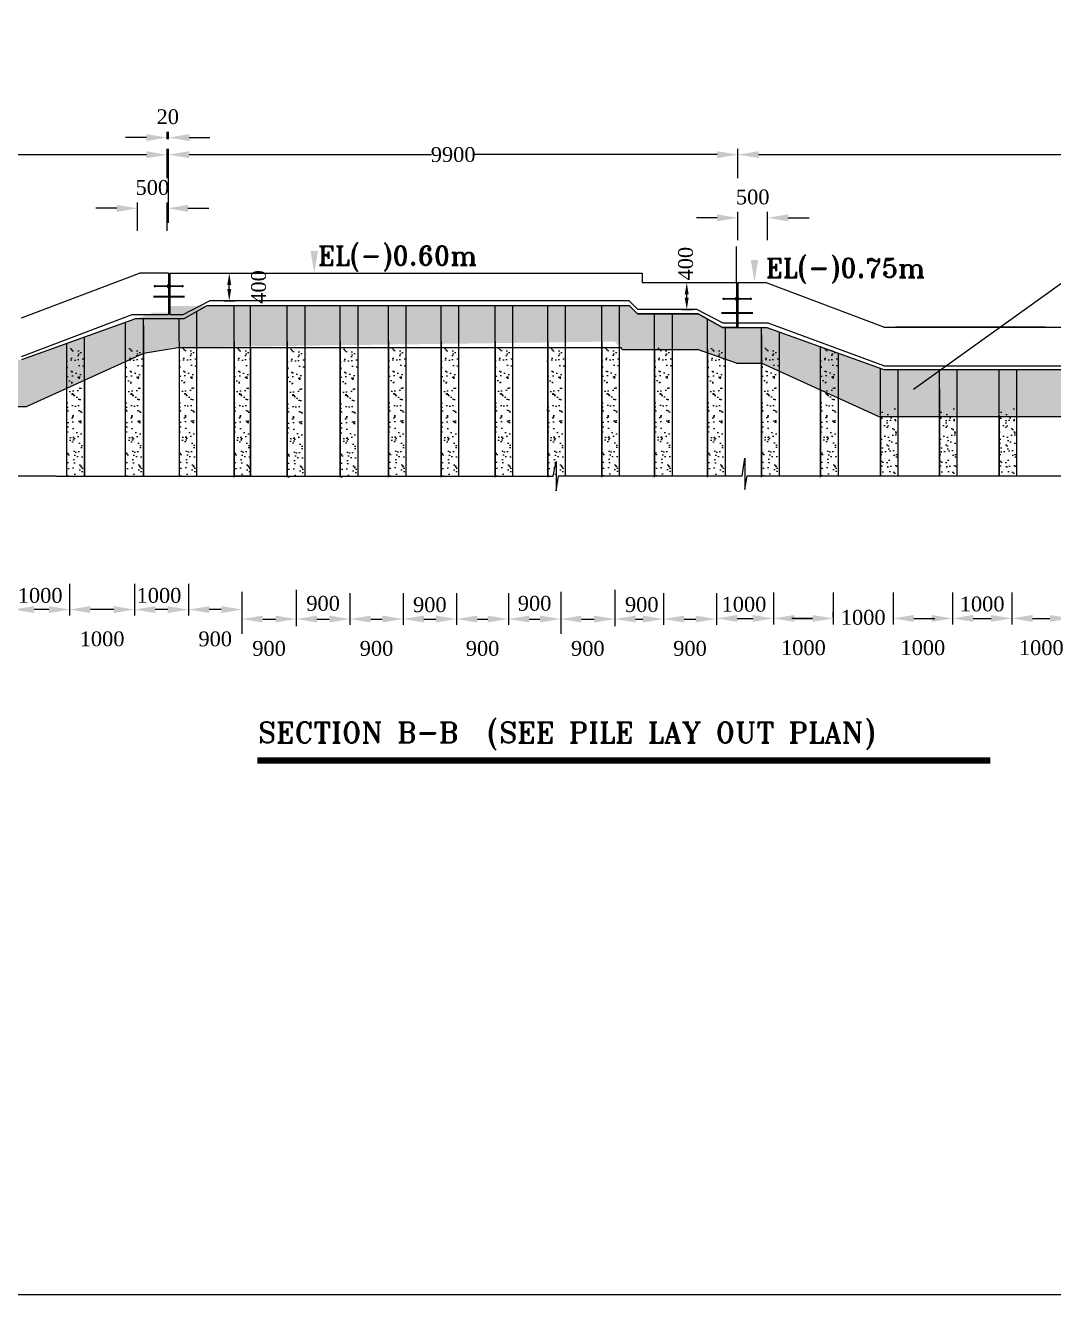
# Model space of a CAD drawing. Extents: x -298162 to 1078160, y -513173 to -216568.
# Drawn here: x 825537 to 842871, y -459717 to -438324 of the extents above; entities that cross this region are included whole.
import ezdxf

# ---------------------------------------------------------------- set-up
doc = ezdxf.new("R2010")
doc.units = 0
doc.header["$MEASUREMENT"] = 0
doc.linetypes.add('ACAD_ISO02W100', pattern=[15, 12, -3])
doc.layers.get('0').update_dxf_attribs({"linetype": 'CONTINUOUS'})
doc.layers.get('DEFPOINTS').update_dxf_attribs({"linetype": 'CONTINUOUS'})
for name, color, linetype in [('LINE', 7, 'CONTINUOUS'), ('SLOPEEARTH', 3, 'CONTINUOUS'), ('TEXT', 10, 'CONTINUOUS')]:
    doc.layers.add(name, color=color, linetype=linetype)
doc.styles.add('BIG', font='ROMANT.SHX')
doc.styles.get("Standard").update_dxf_attribs({"font": 'times.ttf', "height": 250})
doc.dimstyles.new('3', dxfattribs={"dimtxt": 225, "dimasz": 350, "dimexe": 100, "dimexo": 25, "dimgap": 9, "dimtad": 0, "dimdec": 0, "dimzin": 0, "dimdsep": 46, "dimtxsty": 'Standard', "dimcen": 0, "dimclrt": 256, "dimadec": 0, "dimazin": 0, "dimtfac": 1, "dimtdec": 0, "dimtofl": 0, "dimtmove": 2, "dimatfit": 3, "dimfxl": 1, "dimtolj": 1, "dimtzin": 0, "dimarcsym": 0})
pattern_1 = [(37.5, (14875.5, -445792.48), (-6.299336, 192.682377), [0, -152, 0, -170, 0, -162.5]), (7.5, (14875.5, -445792.48), (176.97767, 282.21461), [0, -82, 0, -137, 0, -52.5]), (327.5, (14752.5, -445792.48), (311.414186, 0.565905), [0, -50, 0, -180, 0, -235]), (317.5, (14752.5, -445792.48), (300.61266, 87.76756), [0, -25, 0, -118, 0, -135])]

# ---------------------------------------------------------------- blocks, each defined once
blk = doc.blocks.new('*D1019')
at = {"layer": 'DEFPOINTS', "color": 0, "lineweight": -2}
for p in [(837548, -440502), (837548, -440922), (827948, -441676)]:
    blk.add_point(p, dxfattribs=at)
at = {"layer": 'LINE', "color": 0, "lineweight": -2}
for p, q in [((827948, -441651), (827948, -440402)), ((837548, -440897), (837548, -440402)), ((828298, -440502), (832384, -440502)), ((837198, -440502), (833112, -440502))]:
    blk.add_line(p, q, dxfattribs=at)
for points in [[(828298, -440444), (828298, -440561), (827948, -440502)], [(837198, -440444), (837198, -440561), (837548, -440502)]]:
    blk.add_solid(points, dxfattribs=at)
at = {"layer": 'LINE', "insert": (832748, -440502), "char_height": 250, "attachment_point": 5}
blk.add_mtext('\\A1;9900', dxfattribs=at)
blk = doc.blocks.new('*D1020')
at = {"layer": 'DEFPOINTS', "color": 0, "lineweight": -2}
for p in [(850298, -440502), (850298, -440856), (837548, -440922)]:
    blk.add_point(p, dxfattribs=at)
at = {"layer": 'LINE', "color": 0, "lineweight": -2}
for p, q in [((837548, -440897), (837548, -440402)), ((850298, -440831), (850298, -440402)), ((837898, -440502), (843481, -440502)), ((849948, -440502), (844365, -440502))]:
    blk.add_line(p, q, dxfattribs=at)
for points in [[(837898, -440444), (837898, -440561), (837548, -440502)], [(849948, -440444), (849948, -440561), (850298, -440502)]]:
    blk.add_solid(points, dxfattribs=at)
at = {"layer": 'LINE', "insert": (843923, -440502), "char_height": 250, "attachment_point": 5}
blk.add_mtext('\\A1;12750', dxfattribs=at)
blk = doc.blocks.new('*D1021')
at = {"layer": 'DEFPOINTS', "color": 0, "lineweight": -2}
for p in [(837548, -441567), (837548, -441971), (838048, -441971)]:
    blk.add_point(p, dxfattribs=at)
at = {"layer": 'LINE', "color": 0, "lineweight": -2}
for p, q in [((837548, -441946), (837548, -441467)), ((838048, -441946), (838048, -441467)), ((837198, -441567), (836848, -441567)), ((838398, -441567), (838748, -441567))]:
    blk.add_line(p, q, dxfattribs=at)
for points in [[(837198, -441508), (837198, -441625), (837548, -441567)], [(838398, -441508), (838398, -441625), (838048, -441567)]]:
    blk.add_solid(points, dxfattribs=at)
at = {"layer": 'LINE', "insert": (837798, -441217), "char_height": 250, "attachment_point": 5}
blk.add_mtext('\\A1;500', dxfattribs=at)
blk = doc.blocks.new('*D1022')
at = {"layer": 'DEFPOINTS', "color": 0, "lineweight": -2}
for p in [(830102, -447870), (831009, -447870), (831009, -448330)]:
    blk.add_point(p, dxfattribs=at)
at = {"layer": 'LINE', "color": 0, "lineweight": -2}
for p, q in [((830102, -447895), (830102, -448430)), ((831009, -447895), (831009, -448430)), ((830452, -448330), (830659, -448330))]:
    blk.add_line(p, q, dxfattribs=at)
for points in [[(830452, -448271), (830452, -448388), (830102, -448330)], [(830659, -448271), (830659, -448388), (831009, -448330)]]:
    blk.add_solid(points, dxfattribs=at)
at = {"layer": 'LINE', "insert": (830556, -448067), "char_height": 250, "attachment_point": 5}
blk.add_mtext('\\A1;900', dxfattribs=at)
blk = doc.blocks.new('*D1023')
at = {"layer": 'DEFPOINTS', "color": 0, "lineweight": -2}
for p in [(831009, -447870), (831904, -447870), (831904, -448330)]:
    blk.add_point(p, dxfattribs=at)
at = {"layer": 'LINE', "color": 0, "lineweight": -2}
for p, q in [((831009, -447895), (831009, -448430)), ((831904, -447895), (831904, -448430)), ((831359, -448330), (831554, -448330))]:
    blk.add_line(p, q, dxfattribs=at)
for points in [[(831359, -448271), (831359, -448388), (831009, -448330)], [(831554, -448271), (831554, -448388), (831904, -448330)]]:
    blk.add_solid(points, dxfattribs=at)
at = {"layer": 'LINE', "insert": (831456, -448826), "char_height": 250, "attachment_point": 5}
blk.add_mtext('\\A1;900', dxfattribs=at)
blk = doc.blocks.new('*D1024')
at = {"layer": 'DEFPOINTS', "color": 0, "lineweight": -2}
for p in [(831904, -447870), (832806, -447870), (832806, -448330)]:
    blk.add_point(p, dxfattribs=at)
at = {"layer": 'LINE', "color": 0, "lineweight": -2}
for p, q in [((831904, -447895), (831904, -448430)), ((832806, -447895), (832806, -448430)), ((832254, -448330), (832456, -448330))]:
    blk.add_line(p, q, dxfattribs=at)
for points in [[(832254, -448271), (832254, -448388), (831904, -448330)], [(832456, -448271), (832456, -448388), (832806, -448330)]]:
    blk.add_solid(points, dxfattribs=at)
at = {"layer": 'LINE', "insert": (832355, -448090), "char_height": 250, "attachment_point": 5}
blk.add_mtext('\\A1;900', dxfattribs=at)
blk = doc.blocks.new('*D1025')
at = {"layer": 'DEFPOINTS', "color": 0, "lineweight": -2}
for p in [(832806, -447870), (833681, -447870), (833681, -448330)]:
    blk.add_point(p, dxfattribs=at)
at = {"layer": 'LINE', "color": 0, "lineweight": -2}
for p, q in [((832806, -447895), (832806, -448430)), ((833681, -447895), (833681, -448430)), ((833156, -448330), (833331, -448330))]:
    blk.add_line(p, q, dxfattribs=at)
for points in [[(833156, -448271), (833156, -448388), (832806, -448330)], [(833331, -448271), (833331, -448388), (833681, -448330)]]:
    blk.add_solid(points, dxfattribs=at)
at = {"layer": 'LINE', "insert": (833244, -448826), "char_height": 250, "attachment_point": 5}
blk.add_mtext('\\A1;900', dxfattribs=at)
blk = doc.blocks.new('*D1027')
at = {"layer": 'DEFPOINTS', "color": 0, "lineweight": -2}
for p in [(828865, -442500), (828974, -442500), (828865, -442967)]:
    blk.add_point(p, dxfattribs=at)
at = {"layer": 'LINE', "color": 0, "lineweight": -2}
for p, q in [((828890, -442500), (829074, -442500)), ((828974, -442767), (828974, -442700)), ((828890, -442967), (829074, -442967))]:
    blk.add_line(p, q, dxfattribs=at)
for points in [[(828940, -442700), (829007, -442700), (828974, -442500)], [(828940, -442767), (829007, -442767), (828974, -442967)]]:
    blk.add_solid(points, dxfattribs=at)
at = {"layer": 'LINE', "insert": (829469, -442733), "char_height": 250, "attachment_point": 5, "rotation": 90}
blk.add_mtext('\\A1;400', dxfattribs=at)
blk = doc.blocks.new('*D1029')
at = {"layer": 'DEFPOINTS', "color": 0, "lineweight": -2}
for p in [(836516, -442659), (836686, -442659), (836577, -443112)]:
    blk.add_point(p, dxfattribs=at)
at = {"layer": 'LINE', "color": 0, "lineweight": -2}
for p, q in [((836541, -442659), (836786, -442659)), ((836686, -442912), (836686, -442859)), ((836602, -443112), (836786, -443112))]:
    blk.add_line(p, q, dxfattribs=at)
for points in [[(836652, -442859), (836719, -442859), (836686, -442659)], [(836652, -442912), (836719, -442912), (836686, -443112)]]:
    blk.add_solid(points, dxfattribs=at)
at = {"layer": 'LINE', "insert": (836668, -442340), "char_height": 250, "attachment_point": 5, "rotation": 90}
blk.add_mtext('\\A1;400', dxfattribs=at)
blk = doc.blocks.new('*D1030')
at = {"layer": 'DEFPOINTS', "color": 0, "lineweight": -2}
for p in [(829188, -447870), (830102, -447870), (830102, -448330)]:
    blk.add_point(p, dxfattribs=at)
at = {"layer": 'LINE', "color": 0, "lineweight": -2}
for p, q in [((829188, -447895), (829188, -448430)), ((830102, -447895), (830102, -448430)), ((829538, -448330), (829752, -448330))]:
    blk.add_line(p, q, dxfattribs=at)
for points in [[(829538, -448271), (829538, -448388), (829188, -448330)], [(829752, -448271), (829752, -448388), (830102, -448330)]]:
    blk.add_solid(points, dxfattribs=at)
at = {"layer": 'LINE', "insert": (829645, -448826), "char_height": 250, "attachment_point": 5}
blk.add_mtext('\\A1;900', dxfattribs=at)
blk = doc.blocks.new('*D1031')
at = {"layer": 'DEFPOINTS', "color": 0, "lineweight": -2}
for p in [(833681, -447895), (834561, -447870), (834561, -448330)]:
    blk.add_point(p, dxfattribs=at)
at = {"layer": 'LINE', "color": 0, "lineweight": -2}
for p, q in [((833681, -447920), (833681, -448430)), ((834561, -447895), (834561, -448430)), ((834031, -448330), (834211, -448330))]:
    blk.add_line(p, q, dxfattribs=at)
for points in [[(834031, -448271), (834031, -448388), (833681, -448330)], [(834211, -448271), (834211, -448388), (834561, -448330)]]:
    blk.add_solid(points, dxfattribs=at)
at = {"layer": 'LINE', "insert": (834121, -448066), "char_height": 250, "attachment_point": 5}
blk.add_mtext('\\A1;900', dxfattribs=at)
blk = doc.blocks.new('*D1032')
at = {"layer": 'DEFPOINTS', "color": 0, "lineweight": -2}
for p in [(835475, -447870), (836294, -447870), (836294, -448330)]:
    blk.add_point(p, dxfattribs=at)
at = {"layer": 'LINE', "color": 0, "lineweight": -2}
for p, q in [((835475, -447895), (835475, -448430)), ((836294, -447895), (836294, -448430)), ((835825, -448330), (835944, -448330))]:
    blk.add_line(p, q, dxfattribs=at)
for points in [[(835825, -448271), (835825, -448388), (835475, -448330)], [(835944, -448271), (835944, -448388), (836294, -448330)]]:
    blk.add_solid(points, dxfattribs=at)
at = {"layer": 'LINE', "insert": (835928, -448088), "char_height": 250, "attachment_point": 5}
blk.add_mtext('\\A1;900', dxfattribs=at)
blk = doc.blocks.new('*D1033')
at = {"layer": 'DEFPOINTS', "color": 0, "lineweight": -2}
for p in [(836294, -447870), (837188, -447870), (837188, -448330)]:
    blk.add_point(p, dxfattribs=at)
at = {"layer": 'LINE', "color": 0, "lineweight": -2}
for p, q in [((836294, -447895), (836294, -448430)), ((837188, -447895), (837188, -448430)), ((836644, -448330), (836838, -448330))]:
    blk.add_line(p, q, dxfattribs=at)
for points in [[(836644, -448271), (836644, -448388), (836294, -448330)], [(836838, -448271), (836838, -448388), (837188, -448330)]]:
    blk.add_solid(points, dxfattribs=at)
at = {"layer": 'LINE', "insert": (836741, -448826), "char_height": 250, "attachment_point": 5}
blk.add_mtext('\\A1;900', dxfattribs=at)
blk = doc.blocks.new('*D1034')
at = {"layer": 'DEFPOINTS', "color": 0, "lineweight": -2}
for p in [(837188, -447870), (838148, -447860), (838148, -448319)]:
    blk.add_point(p, dxfattribs=at)
at = {"layer": 'LINE', "color": 0, "lineweight": -2}
for p, q in [((837188, -447895), (837188, -448419)), ((838148, -447885), (838148, -448419)), ((837538, -448319), (837798, -448319))]:
    blk.add_line(p, q, dxfattribs=at)
for points in [[(837538, -448261), (837538, -448377), (837188, -448319)], [(837798, -448261), (837798, -448377), (838148, -448319)]]:
    blk.add_solid(points, dxfattribs=at)
at = {"layer": 'LINE', "insert": (837651, -448082), "char_height": 250, "attachment_point": 5}
blk.add_mtext('\\A1;1000', dxfattribs=at)
blk = doc.blocks.new('*D1035')
at = {"layer": 'DEFPOINTS', "color": 0, "lineweight": -2}
for p in [(838148, -447860), (839157, -447860), (839157, -448319)]:
    blk.add_point(p, dxfattribs=at)
at = {"layer": 'LINE', "color": 0, "lineweight": -2}
for p, q in [((838148, -447885), (838148, -448419)), ((839157, -447885), (839157, -448419)), ((838498, -448319), (838807, -448319))]:
    blk.add_line(p, q, dxfattribs=at)
for points in [[(838498, -448261), (838498, -448377), (838148, -448319)], [(838807, -448261), (838807, -448377), (839157, -448319)]]:
    blk.add_solid(points, dxfattribs=at)
at = {"layer": 'LINE', "insert": (838653, -448814), "char_height": 250, "attachment_point": 5}
blk.add_mtext('\\A1;1000', dxfattribs=at)
blk = doc.blocks.new('*D1036')
at = {"layer": 'DEFPOINTS', "color": 0, "lineweight": -2}
for p in [(834561, -447870), (835475, -447870), (835475, -448330)]:
    blk.add_point(p, dxfattribs=at)
at = {"layer": 'LINE', "color": 0, "lineweight": -2}
for p, q in [((834561, -447895), (834561, -448430)), ((835475, -447895), (835475, -448430)), ((834911, -448330), (835125, -448330))]:
    blk.add_line(p, q, dxfattribs=at)
for points in [[(834911, -448271), (834911, -448388), (834561, -448330)], [(835125, -448271), (835125, -448388), (835475, -448330)]]:
    blk.add_solid(points, dxfattribs=at)
at = {"layer": 'LINE', "insert": (835018, -448826), "char_height": 250, "attachment_point": 5}
blk.add_mtext('\\A1;900', dxfattribs=at)
blk = doc.blocks.new('*D1037')
at = {"layer": 'DEFPOINTS', "color": 0, "lineweight": -2}
for p in [(840166, -447860), (839157, -448319), (840166, -448319)]:
    blk.add_point(p, dxfattribs=at)
at = {"layer": 'LINE', "color": 0, "lineweight": -2}
for p, q in [((840166, -447885), (840166, -448419)), ((838807, -448319), (838457, -448319)), ((839157, -448294), (839157, -448219)), ((840516, -448319), (840866, -448319))]:
    blk.add_line(p, q, dxfattribs=at)
for points in [[(838807, -448261), (838807, -448377), (839157, -448319)], [(840516, -448261), (840516, -448377), (840166, -448319)]]:
    blk.add_solid(points, dxfattribs=at)
at = {"layer": 'LINE', "insert": (839661, -448303), "char_height": 250, "attachment_point": 5}
blk.add_mtext('\\A1;1000', dxfattribs=at)
blk = doc.blocks.new('*D1038')
at = {"layer": 'DEFPOINTS', "color": 0, "lineweight": -2}
for p in [(840166, -447860), (841166, -447860), (841166, -448319)]:
    blk.add_point(p, dxfattribs=at)
at = {"layer": 'LINE', "color": 0, "lineweight": -2}
for p, q in [((840166, -447885), (840166, -448419)), ((841166, -447885), (841166, -448419)), ((840516, -448319), (840816, -448319))]:
    blk.add_line(p, q, dxfattribs=at)
for points in [[(840516, -448261), (840516, -448377), (840166, -448319)], [(840816, -448261), (840816, -448377), (841166, -448319)]]:
    blk.add_solid(points, dxfattribs=at)
at = {"layer": 'LINE', "insert": (840666, -448814), "char_height": 250, "attachment_point": 5}
blk.add_mtext('\\A1;1000', dxfattribs=at)
blk = doc.blocks.new('*D1039')
at = {"layer": 'DEFPOINTS', "color": 0, "lineweight": -2}
for p in [(841166, -447860), (842166, -447860), (842166, -448319)]:
    blk.add_point(p, dxfattribs=at)
at = {"layer": 'LINE', "color": 0, "lineweight": -2}
for p, q in [((841166, -447885), (841166, -448419)), ((842166, -447885), (842166, -448419)), ((841516, -448319), (841816, -448319))]:
    blk.add_line(p, q, dxfattribs=at)
for points in [[(841516, -448261), (841516, -448377), (841166, -448319)], [(841816, -448261), (841816, -448377), (842166, -448319)]]:
    blk.add_solid(points, dxfattribs=at)
at = {"layer": 'LINE', "insert": (841666, -448077), "char_height": 250, "attachment_point": 5}
blk.add_mtext('\\A1;1000', dxfattribs=at)
blk = doc.blocks.new('*D1040')
at = {"layer": 'DEFPOINTS', "color": 0, "lineweight": -2}
for p in [(842166, -447885), (843159, -447860), (843159, -448319)]:
    blk.add_point(p, dxfattribs=at)
at = {"layer": 'LINE', "color": 0, "lineweight": -2}
for p, q in [((842166, -447910), (842166, -448419)), ((843159, -447885), (843159, -448419)), ((842516, -448319), (842809, -448319))]:
    blk.add_line(p, q, dxfattribs=at)
for points in [[(842516, -448261), (842516, -448377), (842166, -448319)], [(842809, -448261), (842809, -448377), (843159, -448319)]]:
    blk.add_solid(points, dxfattribs=at)
at = {"layer": 'LINE', "insert": (842663, -448814), "char_height": 250, "attachment_point": 5}
blk.add_mtext('\\A1;1000', dxfattribs=at)
blk = doc.blocks.new('*D1099')
at = {"layer": 'DEFPOINTS', "color": 0, "lineweight": -2}
for p in [(814727, -440504), (814727, -440857), (827927, -440924)]:
    blk.add_point(p, dxfattribs=at)
at = {"layer": 'LINE', "color": 0, "lineweight": -2}
for p, q in [((814727, -440832), (814727, -440404)), ((827927, -440899), (827927, -440404)), ((815077, -440504), (820885, -440504)), ((827577, -440504), (821769, -440504))]:
    blk.add_line(p, q, dxfattribs=at)
for points in [[(815077, -440446), (815077, -440562), (814727, -440504)], [(827577, -440446), (827577, -440562), (827927, -440504)]]:
    blk.add_solid(points, dxfattribs=at)
at = {"layer": 'LINE', "insert": (821327, -440504), "char_height": 250, "attachment_point": 5}
blk.add_mtext('\\A1;10200', dxfattribs=at)
blk = doc.blocks.new('*D1100')
at = {"layer": 'DEFPOINTS', "color": 0, "lineweight": -2}
for p in [(827927, -441407), (827427, -441811), (827927, -441811)]:
    blk.add_point(p, dxfattribs=at)
at = {"layer": 'LINE', "color": 0, "lineweight": -2}
for p, q in [((827427, -441786), (827427, -441307)), ((827927, -441786), (827927, -441307)), ((827077, -441407), (826727, -441407)), ((828277, -441407), (828627, -441407))]:
    blk.add_line(p, q, dxfattribs=at)
for points in [[(827077, -441349), (827077, -441466), (827427, -441407)], [(828277, -441349), (828277, -441466), (827927, -441407)]]:
    blk.add_solid(points, dxfattribs=at)
at = {"layer": 'LINE', "insert": (827677, -441057), "char_height": 250, "attachment_point": 5}
blk.add_mtext('\\A1;500', dxfattribs=at)
blk = doc.blocks.new('*D1103')
at = {"layer": 'DEFPOINTS', "color": 0, "lineweight": -2}
for p in [(828286, -447711), (829188, -447870), (828286, -448170)]:
    blk.add_point(p, dxfattribs=at)
at = {"layer": 'LINE', "color": 0, "lineweight": -2}
for p, q in [((828286, -447736), (828286, -448270)), ((829188, -447895), (829188, -448270)), ((828838, -448170), (828636, -448170))]:
    blk.add_line(p, q, dxfattribs=at)
for points in [[(828636, -448112), (828636, -448229), (828286, -448170)], [(828838, -448112), (828838, -448229), (829188, -448170)]]:
    blk.add_solid(points, dxfattribs=at)
at = {"layer": 'LINE', "insert": (828737, -448666), "char_height": 250, "attachment_point": 5}
blk.add_mtext('\\A1;900', dxfattribs=at)
blk = doc.blocks.new('*D1104')
at = {"layer": 'DEFPOINTS', "color": 0, "lineweight": -2}
for p in [(827377, -447711), (828286, -447711), (827377, -448170)]:
    blk.add_point(p, dxfattribs=at)
at = {"layer": 'LINE', "color": 0, "lineweight": -2}
for p, q in [((827377, -447736), (827377, -448270)), ((828286, -447736), (828286, -448270)), ((827936, -448170), (827727, -448170))]:
    blk.add_line(p, q, dxfattribs=at)
for points in [[(827727, -448112), (827727, -448229), (827377, -448170)], [(827936, -448112), (827936, -448229), (828286, -448170)]]:
    blk.add_solid(points, dxfattribs=at)
at = {"layer": 'LINE', "insert": (827789, -447933), "char_height": 250, "attachment_point": 5}
blk.add_mtext('\\A1;1000', dxfattribs=at)
blk = doc.blocks.new('*D1105')
at = {"layer": 'DEFPOINTS', "color": 0, "lineweight": -2}
for p in [(826283, -447711), (827377, -447711), (826283, -448170)]:
    blk.add_point(p, dxfattribs=at)
at = {"layer": 'LINE', "color": 0, "lineweight": -2}
for p, q in [((826283, -447736), (826283, -448270)), ((827377, -447736), (827377, -448270)), ((827027, -448170), (826633, -448170))]:
    blk.add_line(p, q, dxfattribs=at)
for points in [[(826633, -448112), (826633, -448229), (826283, -448170)], [(827027, -448112), (827027, -448229), (827377, -448170)]]:
    blk.add_solid(points, dxfattribs=at)
at = {"layer": 'LINE', "insert": (826830, -448665), "char_height": 250, "attachment_point": 5}
blk.add_mtext('\\A1;1000', dxfattribs=at)
blk = doc.blocks.new('*D1118')
at = {"layer": 'DEFPOINTS', "color": 0, "lineweight": -2}
for p in [(825333, -447711), (826283, -447711), (825333, -448170)]:
    blk.add_point(p, dxfattribs=at)
at = {"layer": 'LINE', "color": 0, "lineweight": -2}
for p, q in [((825333, -447736), (825333, -448270)), ((826283, -447736), (826283, -448270)), ((825933, -448170), (825683, -448170))]:
    blk.add_line(p, q, dxfattribs=at)
for points in [[(825683, -448112), (825683, -448229), (825333, -448170)], [(825933, -448112), (825933, -448229), (826283, -448170)]]:
    blk.add_solid(points, dxfattribs=at)
at = {"layer": 'LINE', "insert": (825786, -447933), "char_height": 250, "attachment_point": 5}
blk.add_mtext('\\A1;1000', dxfattribs=at)
blk = doc.blocks.new('*D1232')
at = {"layer": 'DEFPOINTS', "color": 0, "linetype": 'ByBlock', "lineweight": -2}
for p in [(827948, -440215), (827927, -440269), (827948, -440269)]:
    blk.add_point(p, dxfattribs=at)
at = {"layer": 'LINE', "color": 0, "linetype": 'ByBlock', "lineweight": -2}
for p, q in [((827577, -440215), (827227, -440215)), ((827927, -440244), (827927, -440115)), ((827948, -440244), (827948, -440115)), ((828298, -440215), (828648, -440215))]:
    blk.add_line(p, q, dxfattribs=at)
for points in [[(827577, -440156), (827577, -440273), (827927, -440215)], [(828298, -440156), (828298, -440273), (827948, -440215)]]:
    blk.add_solid(points, dxfattribs=at)
at = {"layer": 'LINE', "linetype": 'ByBlock', "lineweight": -2, "insert": (827937, -439865), "char_height": 250, "attachment_point": 5}
blk.add_mtext('\\A1;20', dxfattribs=at)

msp = doc.modelspace()

# ---------------------------------------------------------------- hatches: boundary and pattern name
at = {"layer": 'LINE', "linetype": 'ByBlock', "lineweight": -2}
h = msp.add_hatch(dxfattribs=at)
h.set_pattern_fill('AR-SAND', color=0, scale=100, style=0)
h.set_pattern_definition(pattern_1)
edge = h.paths.add_edge_path()
edge.add_line((814726.15, -444994.226), (816030.521, -444994.226))
edge.add_line((816030.521, -444994.226), (816330.521, -444754.064))
edge.add_line((816330.521, -444754.064), (825548.874, -444753.991))
edge.add_line((825548.874, -444753.991), (827527.157, -443856.755))
edge.add_line((827527.157, -443856.755), (827948.078, -443785.764))
edge.add_line((827948.078, -443785.764), (827969.328, -443753.611))
edge.add_line((827969.328, -443753.611), (835470.971, -443652.062))
edge.add_line((835470.971, -443652.062), (835604.954, -443786.045))
edge.add_line((835604.954, -443786.045), (836865.425, -443786.045))
edge.add_line((836865.425, -443786.045), (837526.919, -444016.13))
edge.add_line((837526.919, -444016.13), (837949.669, -444016.13))
edge.add_line((837949.669, -444016.13), (839926.123, -444913.366))
edge.add_line((839926.123, -444913.366), (848693.798, -444913.366))
edge.add_line((848693.798, -444913.366), (848979.319, -445154.099))
edge.add_line((848979.319, -445154.099), (850298.847, -445154.099))
edge.add_line((850298.847, -445154.099), (850298.847, -444392.669))
edge.add_line((850298.847, -444392.669), (849198.505, -444392.669))
edge.add_line((849198.505, -444392.669), (848876.125, -444120.859))
edge.add_line((848876.125, -444120.859), (840006.523, -444120.859))
edge.add_line((840006.523, -444120.859), (838041.353, -443416.13))
edge.add_line((838041.353, -443416.13), (837286.558, -443416.032))
edge.add_line((837286.558, -443416.032), (836879.531, -443186.045))
edge.add_line((836879.531, -443186.045), (835853.482, -443186.045))
edge.add_line((835853.482, -443186.045), (835719.499, -443052.062))
edge.add_line((835719.499, -443052.062), (827969.328, -443052.062))
edge.add_line((827969.328, -443052.062), (827948.193, -443166.96))
edge.add_line((827948.193, -443166.96), (827684.043, -443166.96))
edge.add_line((827684.043, -443166.96), (825468.474, -443961.484))
edge.add_line((825468.474, -443961.484), (816148.872, -443961.484))
edge.add_line((816148.872, -443961.484), (815826.492, -444233.294))
edge.add_line((815826.492, -444233.294), (814726.738, -444233.294))
edge.add_line((814726.738, -444233.294), (814726.738, -444994.226))
h = msp.add_hatch(dxfattribs=at)
h.set_pattern_fill('AR-SAND', color=0, scale=100, style=0)
h.set_pattern_definition([(37.5, (12054.23, -445792.48), (-6.299336, 192.682377), [0, -152, 0, -170, 0, -162.5]), (7.5, (12054.23, -445792.48), (176.97767, 282.21461), [0, -82, 0, -137, 0, -52.5]), (327.5, (11931.23, -445792.48), (311.414186, 0.565905), [0, -50, 0, -180, 0, -235]), (317.5, (11931.23, -445792.48), (300.61266, 87.76756), [0, -25, 0, -118, 0, -135])])
h.paths.add_polyline_path([(826233.211, -443753.667), (826512.254, -443753.667), (826512.254, -445920.787), (826233.211, -445920.787)])
h = msp.add_hatch(dxfattribs=at)
h.set_pattern_fill('AR-SAND', color=0, scale=100, style=0)
h.set_pattern_definition([(37.5, (13048.18, -445792.48), (-6.299336, 192.682377), [0, -152, 0, -170, 0, -162.5]), (7.5, (13048.18, -445792.48), (176.97767, 282.21461), [0, -82, 0, -137, 0, -52.5]), (327.5, (12925.18, -445792.48), (311.414186, 0.565905), [0, -50, 0, -180, 0, -235]), (317.5, (12925.18, -445792.48), (300.61266, 87.76756), [0, -25, 0, -118, 0, -135])])
h.paths.add_polyline_path([(827227.157, -443753.667), (827506.2, -443753.667), (827506.2, -445920.787), (827227.157, -445920.787)])
h = msp.add_hatch(dxfattribs=at)
h.set_pattern_fill('AR-SAND', color=0, scale=100, style=0)
h.set_pattern_definition([(37.5, (13950.84, -445790.69), (-6.299336, 192.682377), [0, -152, 0, -170, 0, -162.5]), (7.5, (13950.84, -445790.7), (176.97767, 282.21461), [0, -82, 0, -137, 0, -52.5]), (327.5, (13827.84, -445790.7), (311.414186, 0.565905), [0, -50, 0, -180, 0, -235]), (317.5, (13827.84, -445790.7), (300.61266, 87.76756), [0, -25, 0, -118, 0, -135])])
h.paths.add_polyline_path([(828129.818, -443751.881), (828408.861, -443751.881), (828408.861, -445919.001), (828129.818, -445919.001)])
h = msp.add_hatch(dxfattribs=at)
h.set_pattern_fill('AR-SAND', color=0, scale=100, style=0)
h.set_pattern_definition(pattern_1)
h.paths.add_polyline_path([(829054.474, -443753.667), (829333.517, -443753.667), (829333.517, -445920.787), (829054.474, -445920.787)])
h = msp.add_hatch(dxfattribs=at)
h.set_pattern_fill('AR-SAND', color=0, scale=100, style=0)
h.set_pattern_definition([(37.5, (15771.68, -445808.16), (-6.299336, 192.682377), [0, -152, 0, -170, 0, -162.5]), (7.5, (15771.68, -445808.16), (176.97767, 282.21461), [0, -82, 0, -137, 0, -52.5]), (327.5, (15648.68, -445808.16), (311.414186, 0.565905), [0, -50, 0, -180, 0, -235]), (317.5, (15648.68, -445808.16), (300.61266, 87.76756), [0, -25, 0, -118, 0, -135])])
h.paths.add_polyline_path([(829950.656, -443769.347), (830229.699, -443769.347), (830229.699, -445936.467), (829950.656, -445936.467)])
h = msp.add_hatch(dxfattribs=at)
h.set_pattern_fill('AR-SAND', color=0, scale=100, style=0)
h.set_pattern_definition([(37.5, (16666.26, -445808.16), (-6.299336, 192.682377), [0, -152, 0, -170, 0, -162.5]), (7.5, (16666.26, -445808.16), (176.97767, 282.21461), [0, -82, 0, -137, 0, -52.5]), (327.5, (16543.26, -445808.16), (311.414186, 0.565905), [0, -50, 0, -180, 0, -235]), (317.5, (16543.26, -445808.16), (300.61266, 87.76756), [0, -25, 0, -118, 0, -135])])
h.paths.add_polyline_path([(830845.242, -443769.347), (831124.285, -443769.347), (831124.285, -445936.467), (830845.242, -445936.467)])
h = msp.add_hatch(dxfattribs=at)
h.set_pattern_fill('AR-SAND', color=0, scale=100, style=0)
h.set_pattern_definition([(37.5, (17479.6, -445790.69), (-6.299336, 192.682377), [0, -152, 0, -170, 0, -162.5]), (7.5, (17479.6, -445790.7), (176.97767, 282.21461), [0, -82, 0, -137, 0, -52.5]), (327.5, (17356.6, -445790.7), (311.414186, 0.565905), [0, -50, 0, -180, 0, -235]), (317.5, (17356.6, -445790.7), (300.61266, 87.76756), [0, -25, 0, -118, 0, -135])])
h.paths.add_polyline_path([(831658.582, -443751.881), (831937.625, -443751.881), (831937.625, -445919.001), (831658.582, -445919.001)])
h = msp.add_hatch(dxfattribs=at)
h.set_pattern_fill('AR-SAND', color=0, scale=100, style=0)
h.set_pattern_definition([(37.5, (18366.67, -445792.48), (-6.299336, 192.682377), [0, -152, 0, -170, 0, -162.5]), (7.5, (18366.67, -445792.48), (176.97767, 282.21461), [0, -82, 0, -137, 0, -52.5]), (327.5, (18243.67, -445792.48), (311.414186, 0.565905), [0, -50, 0, -180, 0, -235]), (317.5, (18243.67, -445792.48), (300.61266, 87.76756), [0, -25, 0, -118, 0, -135])])
h.paths.add_polyline_path([(832545.652, -443753.667), (832824.695, -443753.667), (832824.695, -445920.787), (832545.652, -445920.787)])
h = msp.add_hatch(dxfattribs=at)
h.set_pattern_fill('AR-SAND', color=0, scale=100, style=0)
h.set_pattern_definition([(37.5, (19277.91, -445790.69), (-6.299336, 192.682377), [0, -152, 0, -170, 0, -162.5]), (7.5, (19277.91, -445790.7), (176.97767, 282.21461), [0, -82, 0, -137, 0, -52.5]), (327.5, (19154.91, -445790.7), (311.414186, 0.565905), [0, -50, 0, -180, 0, -235]), (317.5, (19154.91, -445790.7), (300.61266, 87.76756), [0, -25, 0, -118, 0, -135])])
h.paths.add_polyline_path([(833456.893, -443751.881), (833735.936, -443751.881), (833735.936, -445919.001), (833456.893, -445919.001)])
h = msp.add_hatch(dxfattribs=at)
h.set_pattern_fill('AR-SAND', color=0, scale=100, style=0)
h.set_pattern_definition([(37.5, (20158.18, -445792.25), (-6.299336, 192.682377), [0, -152, 0, -170, 0, -162.5]), (7.5, (20158.18, -445792.25), (176.97767, 282.21461), [0, -82, 0, -137, 0, -52.5]), (327.5, (20035.18, -445792.25), (311.414186, 0.565905), [0, -50, 0, -180, 0, -235]), (317.5, (20035.18, -445792.25), (300.61266, 87.76756), [0, -25, 0, -118, 0, -135])])
h.paths.add_polyline_path([(834337.154, -443753.442), (834616.197, -443753.442), (834616.197, -445920.563), (834337.154, -445920.563)])
h = msp.add_hatch(dxfattribs=at)
h.set_pattern_fill('AR-SAND', color=0, scale=100, style=0)
h.set_pattern_definition([(37.5, (21076.22, -445788.9), (-6.299336, 192.682377), [0, -152, 0, -170, 0, -162.5]), (7.5, (21076.22, -445788.9), (176.97767, 282.21461), [0, -82, 0, -137, 0, -52.5]), (327.5, (20953.22, -445788.9), (311.414186, 0.565905), [0, -50, 0, -180, 0, -235]), (317.5, (20953.22, -445788.9), (300.61266, 87.76756), [0, -25, 0, -118, 0, -135])])
h.paths.add_polyline_path([(835255.203, -443750.094), (835534.246, -443750.094), (835534.246, -445917.215), (835255.203, -445917.215)])
h = msp.add_hatch(dxfattribs=at)
h.set_pattern_fill('AR-SAND', color=0, scale=100, style=0)
h.set_pattern_definition([(37.5, (21964.66, -445788.9), (-6.299336, 192.682377), [0, -152, 0, -170, 0, -162.5]), (7.5, (21964.66, -445788.9), (176.97767, 282.21461), [0, -82, 0, -137, 0, -52.5]), (327.5, (21841.66, -445788.9), (311.414186, 0.565905), [0, -50, 0, -180, 0, -235]), (317.5, (21841.66, -445788.9), (300.61266, 87.76756), [0, -25, 0, -118, 0, -135])])
h.paths.add_polyline_path([(836143.634, -443750.094), (836422.677, -443750.094), (836422.677, -445917.215), (836143.634, -445917.215)])
h = msp.add_hatch(dxfattribs=at)
h.set_pattern_fill('AR-SAND', color=0, scale=100, style=0)
h.set_pattern_definition([(37.5, (22859.24, -445792.48), (-6.299336, 192.682377), [0, -152, 0, -170, 0, -162.5]), (7.5, (22859.24, -445792.48), (176.97767, 282.21461), [0, -82, 0, -137, 0, -52.5]), (327.5, (22736.24, -445792.48), (311.414186, 0.565905), [0, -50, 0, -180, 0, -235]), (317.5, (22736.24, -445792.48), (300.61266, 87.76756), [0, -25, 0, -118, 0, -135])])
h.paths.add_polyline_path([(837038.22, -443753.667), (837317.263, -443753.667), (837317.263, -445920.787), (837038.22, -445920.787)])
h = msp.add_hatch(dxfattribs=at)
h.set_pattern_fill('AR-SAND', color=0, scale=100, style=0)
h.set_pattern_definition([(37.5, (23768.86, -445788.9), (-6.299336, 192.682377), [0, -152, 0, -170, 0, -162.5]), (7.5, (23768.86, -445788.9), (176.97767, 282.21461), [0, -82, 0, -137, 0, -52.5]), (327.5, (23645.86, -445788.9), (311.414186, 0.565905), [0, -50, 0, -180, 0, -235]), (317.5, (23645.86, -445788.9), (300.61266, 87.76756), [0, -25, 0, -118, 0, -135])])
h.paths.add_polyline_path([(837947.841, -443750.094), (838226.884, -443750.094), (838226.884, -445917.215), (837947.841, -445917.215)])
h = msp.add_hatch(dxfattribs=at)
h.set_pattern_fill('AR-SAND', color=0, scale=100, style=0)
h.set_pattern_definition([(37.5, (24762.8, -445788.9), (-6.299336, 192.682377), [0, -152, 0, -170, 0, -162.5]), (7.5, (24762.8, -445788.9), (176.97767, 282.21461), [0, -82, 0, -137, 0, -52.5]), (327.5, (24639.8, -445788.9), (311.414186, 0.565905), [0, -50, 0, -180, 0, -235]), (317.5, (24639.8, -445788.9), (300.61266, 87.76756), [0, -25, 0, -118, 0, -135])])
h.paths.add_polyline_path([(838941.786, -443750.094), (839220.829, -443750.094), (839220.829, -445917.215), (838941.786, -445917.215)])
h = msp.add_hatch(dxfattribs=at)
h.set_pattern_fill('AR-SAND', color=0, scale=100, style=0)
h.set_pattern_definition([(37.5, (29601.7, -445788.9), (-6.299336, 192.682377), [0, -152, 0, -170, 0, -162.5]), (7.5, (29601.7, -445788.9), (176.97767, 282.21461), [0, -82, 0, -137, 0, -52.5]), (327.5, (29478.7, -445788.9), (311.414186, 0.565905), [0, -50, 0, -180, 0, -235]), (317.5, (29478.7, -445788.9), (300.61266, 87.76756), [0, -25, 0, -118, 0, -135])])
h.paths.add_polyline_path([(839950.604, -444750.421), (840250.604, -444750.421), (840250.604, -445917.215), (839950.604, -445917.215)])
h = msp.add_hatch(dxfattribs=at)
h.set_pattern_fill('AR-SAND', color=0, scale=100, style=0)
h.set_pattern_definition([(37.5, (30595.65, -445788.9), (-6.299336, 192.682377), [0, -152, 0, -170, 0, -162.5]), (7.5, (30595.65, -445788.9), (176.97767, 282.21461), [0, -82, 0, -137, 0, -52.5]), (327.5, (30472.65, -445788.9), (311.414186, 0.565905), [0, -50, 0, -180, 0, -235]), (317.5, (30472.65, -445788.9), (300.61266, 87.76756), [0, -25, 0, -118, 0, -135])])
h.paths.add_polyline_path([(840944.55, -444750.421), (841244.55, -444750.421), (841244.55, -445917.215), (840944.55, -445917.215)])
h = msp.add_hatch(dxfattribs=at)
h.set_pattern_fill('AR-SAND', color=0, scale=100, style=0)
h.set_pattern_definition([(37.5, (31604.47, -445788.9), (-6.299336, 192.682377), [0, -152, 0, -170, 0, -162.5]), (7.5, (31604.47, -445788.9), (176.97767, 282.21461), [0, -82, 0, -137, 0, -52.5]), (327.5, (31481.47, -445788.9), (311.414186, 0.565905), [0, -50, 0, -180, 0, -235]), (317.5, (31481.47, -445788.9), (300.61266, 87.76756), [0, -25, 0, -118, 0, -135])])
h.paths.add_polyline_path([(841953.368, -444750.421), (842253.368, -444750.421), (842253.368, -445917.215), (841953.368, -445917.215)])

# ---------------------------------------------------------------- linework, layer by layer
at = {"color": 0}
for p, q in [((827948.078, -442500.106), (827948.078, -443196.755)), ((827969.328, -442500.106), (835933.169, -442500.106)), ((827969.328, -442500.106), (827969.328, -443196.676)), ((835933.169, -442500.106), (835933.169, -442659.481)), ((835933.169, -442659.481), (837526.919, -442659.481)), ((837526.919, -442659.481), (837526.919, -443416.063)), ((837548.169, -442659.481), (837548.169, -443416.13)), ((835853.482, -443186.045), (836879.531, -443186.045)), ((827394.631, -443270.746), (825468.474, -443961.484)), ((837548.169, -443416.13), (838042.684, -443416.13)), ((838037.798, -443414.855), (840006.523, -444120.859)), ((840006.523, -443412.859), (850298.078, -443412.859)), ((842732.843, -443412.859), (840204.718, -443412.859)), ((827525.328, -443856.755), (825548.874, -444753.991)), ((828139.495, -443753.62), (827525.328, -443856.755)), ((835604.954, -443786.045), (836865.425, -443786.045)), ((837526.919, -444016.13), (837949.669, -444016.13)), ((837949.669, -444016.13), (839926.123, -444913.366))]:
    msp.add_line(p, q, dxfattribs=at)
at = {"layer": 'LINE', "color": 0, "linetype": 'ByBlock', "lineweight": -2}
for p, q in [((837526.919, -442659.481), (837526.919, -442050.645)), ((828596.524, -443052.062), (828209.69, -443270.64)), ((836879.531, -443186.045), (837286.558, -443416.032)), ((828209.69, -443270.64), (827394.631, -443270.746)), ((837286.558, -443416.032), (838042.684, -443416.13)), ((828139.495, -443753.62), (835572.913, -443754.004)), ((840006.523, -444062.859), (848934.855, -444062.859)), ((840006.523, -444120.859), (848876.125, -444120.859)), ((825548.874, -444753.991), (816330.521, -444754.064)), ((839926.123, -444913.366), (848693.798, -444913.366))]:
    msp.add_line(p, q, dxfattribs=at)
at = {"layer": 'LINE', "color": 0}
for p, q in [((825468.474, -443253.484), (827463.145, -442500.106)), ((827948.078, -442500.106), (827463.145, -442500.106)), ((827948.078, -442500.106), (827528.993, -442500.106)), ((837548.169, -442659.481), (838011.852, -442659.481)), ((840006.523, -443412.859), (838011.852, -442659.481)), ((828198.053, -443196.676), (828641.289, -442966.67)), ((835713.794, -442966.67), (828641.289, -442966.67)), ((835859.187, -443112.062), (835713.794, -442966.67)), ((825468.474, -443903.484), (827339.634, -443196.755)), ((827339.634, -443196.755), (827948.078, -443196.755)), ((827969.328, -443196.676), (828198.053, -443196.676)), ((835719.499, -443052.062), (828596.524, -443052.062)), ((835853.482, -443186.045), (835719.499, -443052.062)), ((836854.958, -443112.062), (835859.187, -443112.062)), ((837298.195, -443342.068), (836854.958, -443112.062)), ((837286.558, -443416.032), (836879.531, -443186.045)), ((827527.157, -443380.271), (827527.157, -445920.787)), ((837526.919, -443416.032), (837286.558, -443416.032)), ((837526.919, -443342.068), (837298.195, -443342.068)), ((838062.02, -443342.148), (837548.169, -443342.148)), ((840006.523, -444062.859), (838057.133, -443340.872)), ((828129.818, -443652.062), (828129.818, -445919.001)), ((828429.818, -445917.215), (828429.818, -443652.062)), ((829054.474, -445936.467), (829054.474, -443652.062)), ((829054.474, -443652.062), (829054.474, -445919.001)), ((829333.517, -445917.215), (829333.517, -443652.062)), ((829950.656, -445936.467), (829950.656, -443652.062)), ((829950.656, -443652.062), (829950.656, -445919.001)), ((830250.656, -445917.215), (830250.656, -443652.062)), ((830845.242, -445936.467), (830845.242, -443652.062)), ((830845.242, -443652.062), (830845.242, -445919.001)), ((831145.242, -445917.215), (831145.242, -443652.062)), ((831658.582, -445936.467), (831658.582, -443652.062)), ((831658.582, -443652.062), (831658.582, -445919.001)), ((831958.582, -445917.215), (831958.582, -443652.062)), ((832545.652, -445936.467), (832545.652, -443652.062)), ((832545.652, -443652.062), (832545.652, -445919.001)), ((832845.652, -445917.215), (832845.652, -443652.062)), ((833456.893, -445936.467), (833456.893, -443652.062)), ((833456.893, -443652.062), (833456.893, -445919.001)), ((833756.893, -445917.215), (833756.893, -443652.062)), ((834343.962, -445936.467), (834343.962, -443652.062)), ((834343.962, -443652.062), (834343.962, -445919.001)), ((834643.962, -445917.215), (834643.962, -443652.062)), ((835255.203, -445936.467), (835255.203, -443652.062)), ((835255.203, -443652.062), (835255.203, -445919.001)), ((837947.841, -443539.646), (837947.841, -445919.001)), ((827527.157, -445920.787), (827527.157, -443856.755)), ((835555.203, -445917.215), (835555.203, -443736.294)), ((835604.954, -443786.045), (835572.913, -443754.004)), ((836143.634, -445936.467), (836143.634, -443786.045)), ((836143.634, -443786.045), (836143.634, -445919.001)), ((836443.634, -445917.215), (836443.634, -443786.045)), ((837038.22, -445936.467), (837038.22, -443786.045)), ((837038.22, -443786.045), (837038.22, -445919.001)), ((837338.22, -445917.215), (837338.22, -443786.045)), ((837338.22, -444016.13), (837338.22, -443786.045)), ((827227.157, -445920.787), (827227.157, -443992.114)), ((837947.841, -445936.467), (837947.841, -444016.13)), ((826533.211, -445920.787), (826533.211, -444307.139)), ((826533.211, -444307.139), (826533.211, -445920.787)), ((838247.841, -445917.215), (838247.841, -444151.489)), ((842253.368, -445917.215), (842253.368, -444120.859)), ((826233.211, -445920.787), (826233.211, -444443.328)), ((838941.786, -445936.467), (838941.786, -444466.514)), ((838941.786, -444466.514), (838941.786, -445919.001)), ((840944.55, -445917.215), (840944.55, -444447.261)), ((840944.55, -444447.261), (840944.55, -445917.215)), ((839241.786, -445917.215), (839241.786, -444602.703)), ((841244.55, -445917.215), (841244.55, -444583.45)), ((839950.604, -445919.001), (839950.604, -444912.384)), ((839950.604, -444912.384), (839950.604, -445919.001)), ((840250.604, -445917.215), (840250.604, -444900.351)), ((841953.368, -445917.215), (841953.368, -444893.131)), ((841953.368, -444893.131), (841953.368, -445917.215)), ((834436.544, -445920.787), (834482.475, -445676.821)), ((834482.475, -445676.821), (834482.475, -446168.262)), ((837621.551, -445920.787), (837667.482, -445616.665)), ((837667.482, -445616.665), (837667.482, -446146.635)), ((826062.625, -445920.787), (817613.347, -445920.787)), ((826062.625, -445920.787), (834436.544, -445920.787)), ((834482.475, -446168.262), (834521.601, -445917.215)), ((834521.601, -445917.215), (837622.909, -445917.215)), ((837667.482, -446146.635), (837706.608, -445917.215)), ((837706.608, -445917.215), (845705.886, -445917.215)), ((829188.168, -447870.281), (829188.168, -448579.019)), ((830102.345, -447839.983), (830102.345, -448449.019)), ((834560.98, -447870.281), (834560.98, -448579.019)), ((835475.157, -447839.983), (835475.157, -448449.019))]:
    msp.add_line(p, q, dxfattribs=at)
at = {"layer": 'LINE', "color": 0, "linetype": 'ByBlock', "lineweight": 40}
for p, q in [((827694.584, -442893.424), (828219.4, -442893.424)), ((837273.426, -443167.538), (837798.242, -443167.538))]:
    msp.add_line(p, q, dxfattribs=at)
at = {"layer": 'LINE', "color": 0, "linetype": 'ACAD_ISO02W100', "ltscale": 0.02}
for p, q in [((828429.818, -443652.062), (828429.818, -443146.258)), ((829054.474, -443652.062), (829054.474, -443052.062)), ((829333.517, -443652.062), (829333.517, -443052.062)), ((829950.656, -443652.062), (829950.656, -443052.062)), ((830250.656, -443652.062), (830250.656, -443052.062)), ((830845.242, -443652.062), (830845.242, -443052.062)), ((831145.242, -443652.062), (831145.242, -443052.062)), ((831658.582, -443652.062), (831658.582, -443052.062)), ((831958.582, -443652.062), (831958.582, -443052.062)), ((832545.652, -443652.062), (832545.652, -443052.062)), ((832845.652, -443652.062), (832845.652, -443052.062)), ((833456.893, -443652.062), (833456.893, -443052.062)), ((833756.893, -443652.062), (833756.893, -443052.062)), ((834343.962, -443652.062), (834343.962, -443052.062)), ((834643.962, -443652.062), (834643.962, -443052.062)), ((835255.203, -443736.294), (835255.203, -443052.062)), ((835555.203, -443736.294), (835555.203, -443052.062)), ((836143.634, -443786.045), (836143.634, -443186.045)), ((836443.634, -443786.045), (836443.634, -443186.045)), ((827227.157, -443992.114), (827227.157, -443330.804)), ((827527.157, -443992.114), (827527.157, -443270.729)), ((828129.818, -443652.062), (828129.818, -443270.65)), ((837038.22, -443786.045), (837038.22, -443275.711)), ((837338.22, -443786.045), (837338.22, -443416.032)), ((837947.841, -444151.489), (837947.841, -443416.13)), ((826233.211, -444443.328), (826233.211, -443687.242)), ((826533.211, -444443.328), (826533.211, -443579.659)), ((838247.841, -444151.489), (838247.841, -443490.179)), ((838941.786, -444602.703), (838941.786, -443739.034)), ((839241.786, -444602.703), (839241.786, -443846.617)), ((839950.604, -444900.351), (839950.604, -444100.806)), ((840250.604, -444900.351), (840250.604, -444120.859)), ((840944.55, -444583.45), (840944.55, -444120.859)), ((841244.55, -444583.45), (841244.55, -444120.859)), ((841953.368, -444881.098), (841953.368, -444120.859))]:
    msp.add_line(p, q, dxfattribs=at)
at = {"layer": 'LINE'}
msp.add_line((837526.919, -444016.13), (836865.425, -443786.045), dxfattribs=at)
at = {"layer": 'LINE', "color": 0}
msp.add_lwpolyline([(804776.668, -459716.504), (865281.868, -459716.504), (865281.868, -416930.684), (804776.668, -416930.684)], close=True, dxfattribs=at)
for points, const_width in [([(827731.468, -442720.276, -1), (827710.716, -442720.276, -1)], 20.752), ([(827731.468, -442720.276, -1), (827710.716, -442720.276, -1)], 20.752), ([(827938.437, -442720.276, 1), (827977.866, -442720.276, 1)], 39.429), ([(827938.437, -442720.276, 1), (827977.866, -442720.276, 1)], 39.429), ([(828175.805, -442720.276, 1), (828196.557, -442720.276, 1)], 20.752), ([(828175.805, -442720.276, 1), (828196.557, -442720.276, 1)], 20.752), ([(837297.43, -442932.217, 1), (837318.182, -442932.217, 1)], 20.752), ([(837297.43, -442932.217, 1), (837318.182, -442932.217, 1)], 20.752), ([(837516.121, -442932.217, 1), (837555.55, -442932.217, 1)], 39.429), ([(837516.121, -442932.217, 1), (837555.55, -442932.217, 1)], 39.429), ([(837753.489, -442932.217, 1), (837774.241, -442932.217, 1)], 20.752), ([(837753.489, -442932.217, 1), (837774.241, -442932.217, 1)], 20.752)]:
    msp.add_lwpolyline(points, format="xyb", close=True, dxfattribs=dict(at, const_width=const_width))
for points, const_width in [([(828165.056, -442720.619), (827949.235, -442720.619), (827733.415, -442720.619)], 26.562), ([(828165.056, -442720.619), (827949.235, -442720.619), (827733.415, -442720.619)], 26.562), ([(827742.217, -442720.619), (827958.037, -442720.619), (828173.857, -442720.619)], 26.562), ([(827742.217, -442720.619), (827958.037, -442720.619), (828173.857, -442720.619)], 26.562), ([(837319.901, -442932.559), (837535.721, -442932.559), (837751.541, -442932.559)], 26.562), ([(837319.901, -442932.559), (837535.721, -442932.559), (837751.541, -442932.559)], 26.562), ([(829448.031, -450713.782), (841805.852, -450713.782)], 106.25)]:
    msp.add_lwpolyline(points, dxfattribs=dict(at, const_width=const_width))
msp.add_lwpolyline([(837526.919, -443416.063), (837286.558, -443416.032), (836879.531, -443186.045), (835853.482, -443186.045), (835719.499, -443052.062), (828596.524, -443052.062)], dxfattribs=at)
at = {"layer": 'LINE', "color": 0, "linetype": 'ByBlock', "lineweight": -2}
msp.add_lwpolyline([(829054.474, -443753.667), (829333.517, -443753.667), (829333.517, -445920.787), (829054.474, -445920.787)], close=True, dxfattribs=at)
at = {"layer": 'SLOPEEARTH', "color": 0}
for points in [[(830468.303, -442128.231), (830344.345, -442128.231), (830406.324, -442500.106)], [(837889.872, -442277.037), (837765.914, -442277.037), (837827.893, -442648.912)]]:
    msp.add_solid(points, dxfattribs=at)

# ---------------------------------------------------------------- texts
at = {"layer": 'LINE', "color": 0, "style": 'BIG'}
msp.add_text('SECTION B-B  (SEE PILE LAY OUT PLAN)', height=350, dxfattribs=at).set_placement((829460.687, -450416.679))
at = {"layer": 'TEXT', "color": 0, "style": 'BIG'}
for s, p in [('EL(-)0.60m', (830469.179, -442363.317)), ('EL(-)0.75m', (838018.653, -442570.264))]:
    msp.add_text(s, height=318.75, dxfattribs=at).set_placement(p)

# ---------------------------------------------------------------- dimensions: what is measured, and where the dimension line sits
at = {"layer": 'LINE', "color": 0, "linetype": 'ByBlock', "lineweight": -2}
dim = msp.add_linear_dim(base=(827948.078, -440214.676), p1=(827926.919, -440268.703), p2=(827948.078, -440268.703), text='20', dimstyle='3', dxfattribs=at)
dim.commit()
dim.dimension.update_dxf_attribs({"geometry": '*D1232', "text_midpoint": (827937.499, -439864.676)})
at = {"layer": 'LINE', "color": 0}
for base, p1, p2, angle, text, override, picture, middle in [((814726.919, -440503.889), (827926.919, -440923.882), (814726.919, -440857.092), 180, '10200', {"dimtxt": 350, "dimclrd": 0, "dimclre": 0}, '*D1099', (821326.919, -440503.889)), ((828973.556, -442500.106), (828865.244, -442966.67), (828865.244, -442500.106), 90, '400', {"dimtxt": 200, "dimasz": 200, "dimclrd": 0, "dimclre": 0}, '*D1027', (829468.545, -442733.388)), ((826282.742, -448170.231), (827377.157, -447710.906), (826282.742, -447710.906), 180, '1000', {"dimfxl": 700}, '*D1105', (826829.95, -448665.22)), ((828285.506, -448170.231), (829188.168, -447870.281), (828285.506, -447710.906), 180, '900', {"dimfxl": 700}, '*D1103', (828736.837, -448666.301))]:
    dim = msp.add_linear_dim(base=base, p1=p1, p2=p2, angle=angle, text=text, dimstyle='3', override=override, dxfattribs=at)
    dim.commit()
    dim.dimension.update_dxf_attribs({"geometry": picture, "text_midpoint": middle})
for base, p1, p2, text, override, picture, middle in [((837548.078, -440502.318), (827948.078, -441675.942), (837548.078, -440922.31), '9900', {"dimtxt": 350, "dimclrd": 0, "dimclre": 0}, '*D1019', (832748.078, -440502.318)), ((830102.345, -448329.606), (829188.168, -447870.281), (830102.345, -447870.281), '900', {"dimfxl": 700}, '*D1030', (829645.256, -448825.676)), ((831903.592, -448329.606), (831009.006, -447870.281), (831903.592, -447870.281), '900', {"dimfxl": 700}, '*D1023', (831456.299, -448825.676)), ((833681.429, -448329.606), (832806.427, -447870.281), (833681.429, -447870.281), '900', {"dimfxl": 700}, '*D1025', (833243.928, -448825.676)), ((835475.157, -448329.606), (834560.98, -447870.281), (835475.157, -447870.281), '900', {"dimfxl": 700}, '*D1036', (835018.069, -448825.676)), ((837188.22, -448329.606), (836293.634, -447870.281), (837188.22, -447870.281), '900', {"dimfxl": 700}, '*D1033', (836740.927, -448825.676)), ((839157.062, -448318.988), (838148.244, -447859.663), (839157.062, -447859.663), '1000', {"dimfxl": 700}, '*D1035', (838652.653, -448813.977)), ((841166.292, -448318.988), (840165.607, -447859.663), (841166.292, -447859.663), '1000', {"dimfxl": 700}, '*D1038', (840665.949, -448813.977)), ((843159.149, -448318.988), (842166.421, -447884.663), (843159.149, -447859.663), '1000', {"dimfxl": 700}, '*D1040', (842662.785, -448813.977))]:
    dim = msp.add_linear_dim(base=base, p1=p1, p2=p2, text=text, dimstyle='3', override=override, dxfattribs=at)
    dim.commit()
    dim.dimension.update_dxf_attribs({"geometry": picture, "text_midpoint": middle})
for base, p1, p2, picture, middle in [((850298.078, -440502.318), (837548.078, -440922.31), (850298.078, -440855.521), '*D1020', (843923.078, -440502.318)), ((827926.919, -441407.185), (827426.835, -441811.196), (827926.919, -441811.196), '*D1100', (827676.877, -441057.185))]:
    dim = msp.add_linear_dim(base=base, p1=p1, p2=p2, dimstyle='3', override={"dimtxt": 350, "dimclrd": 0, "dimclre": 0}, dxfattribs=at)
    dim.commit()
    dim.dimension.update_dxf_attribs({"geometry": picture, "text_midpoint": middle})
dim = msp.add_linear_dim(base=(837548.078, -441566.56), p1=(838048.162, -441970.571), p2=(837548.078, -441970.571), angle=180, dimstyle='3', override={"dimtxt": 350, "dimclrd": 0, "dimclre": 0}, dxfattribs=at)
dim.commit()
dim.dimension.update_dxf_attribs({"geometry": '*D1021', "text_midpoint": (837798.12, -441216.56)})
for base, p1, p2, angle, text, override, picture, middle in [((836685.702, -442659.481), (836577.389, -443112.062), (836515.832, -442659.481), 90, '400', {"dimtxt": 200, "dimasz": 200, "dimclrd": 0, "dimclre": 0}, '*D1029', (836667.929, -442340.374)), ((825333.108, -448170.231), (826282.742, -447710.906), (825333.108, -447710.906), 180, '1000', {"dimfxl": 700}, '*D1118', (825785.77, -447933.047)), ((827377.157, -448170.231), (828285.506, -447710.906), (827377.157, -447710.906), 180, '1000', {"dimfxl": 700}, '*D1104', (827788.533, -447933.047))]:
    dim = msp.add_linear_dim(base=base, p1=p1, p2=p2, angle=angle, text=text, dimstyle='3', override=override, dxfattribs=at)
    dim.commit()
    dim.dimension.update_dxf_attribs({"geometry": picture, "text_midpoint": middle, "dimtype": 160})
for base, p1, p2, text, picture, middle in [((831009.006, -448329.606), (830102.345, -447870.281), (831009.006, -447870.281), '900', '*D1022', (830555.675, -448066.859)), ((832806.427, -448329.606), (831903.592, -447870.281), (832806.427, -447870.281), '900', '*D1024', (832355.009, -448089.859)), ((834560.98, -448329.606), (833681.429, -447895.281), (834560.98, -447870.281), '900', '*D1031', (834121.205, -448066.315)), ((836293.634, -448329.606), (835475.157, -447870.281), (836293.634, -447870.281), '900', '*D1032', (835928.488, -448087.613)), ((838148.244, -448318.988), (837188.22, -447870.281), (838148.244, -447859.663), '1000', '*D1034', (837651.271, -448081.805)), ((840165.607, -448318.988), (839157.062, -448318.988), (840165.607, -447859.663), '1000', '*D1037', (839661.334, -448303.479))]:
    dim = msp.add_linear_dim(base=base, p1=p1, p2=p2, text=text, dimstyle='3', override={"dimfxl": 700}, dxfattribs=at)
    dim.commit()
    dim.dimension.update_dxf_attribs({"geometry": picture, "text_midpoint": middle, "dimtype": 160})
dim = msp.add_linear_dim(base=(842166.421, -448318.988), p1=(841166.292, -447859.663), p2=(842166.421, -447859.663), dimstyle='3', override={"dimfxl": 700}, dxfattribs=at)
dim.commit()
dim.dimension.update_dxf_attribs({"geometry": '*D1039', "text_midpoint": (841666.356, -448076.754), "dimtype": 160})

# ---------------------------------------------------------------- leaders
msp.add_leader([(840508.753, -444457.053), (843768.522, -442113.24)], dimstyle='3', override={"dimtxt": 350, "dimclrd": 0, "dimclre": 0}, dxfattribs=at)

doc.saveas('drawing.dxf')
